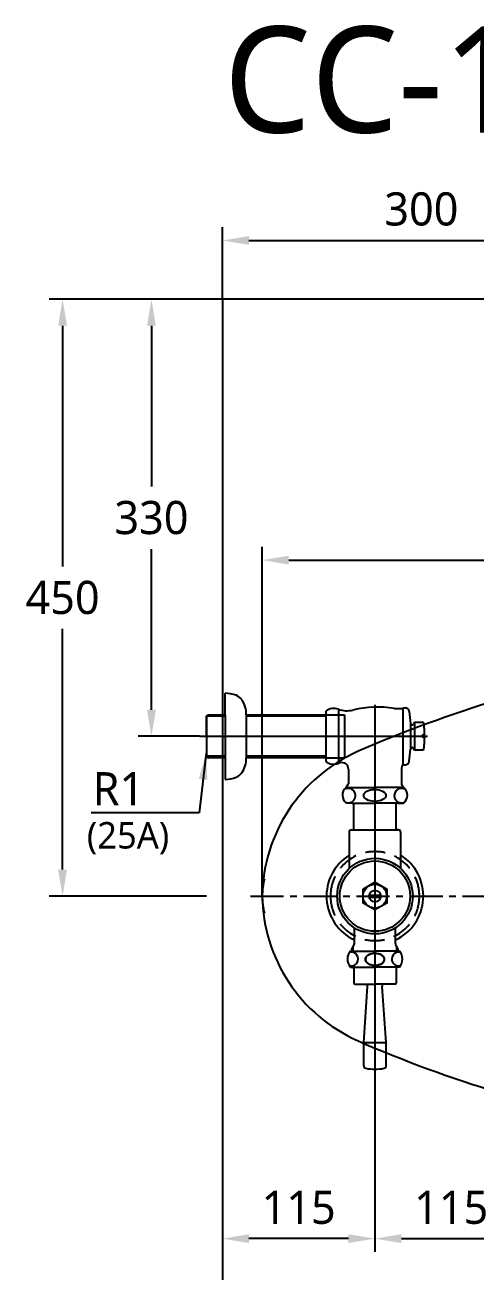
# Model space of a CAD drawing. Extents: x 3814 to 6583, y -1052 to 2311.
# Drawn here: x 3827 to 4166, y 1372 to 2311 of the extents above; entities that cross this region are included whole.
import ezdxf

# ---------------------------------------------------------------- set-up
doc = ezdxf.new("R2010")
doc.units = 0
doc.header["$LTSCALE"] = 20
doc.header["$MEASUREMENT"] = 0
doc.linetypes.add('CENTER', pattern=[2, 1.25, -0.25, 0.25, -0.25])
doc.linetypes.add('HIDDEN', pattern=[0.375, 0.25, -0.125])
doc.layers.get('0').update_dxf_attribs({"linetype": 'CONTINUOUS'})
doc.layers.get('DEFPOINTS').update_dxf_attribs({"linetype": 'CONTINUOUS'})
for name, color, linetype in [('3', 3, 'CONTINUOUS'), ('4', 4, 'CONTINUOUS'), ('6', 6, 'CONTINUOUS')]:
    doc.layers.add(name, color=color, linetype=linetype)
doc.styles.add('GHS', font='iso.shx', dxfattribs={"bigfont": 'whgtxt.shx'})
doc.styles.get("Standard").update_dxf_attribs({"font": 'NanumGothic.ttf'})
doc.dimstyles.get("Standard").update_dxf_attribs({"dimtxt": 2.5, "dimasz": 2, "dimexe": 2, "dimexo": 1, "dimgap": 1.5, "dimtad": 1, "dimdec": 0, "dimlfac": 10, "dimrnd": 0.5, "dimzin": 0, "dimdsep": 46, "dimtxsty": 'Standard', "dimcen": 0, "dimclrt": 2, "dimadec": 0, "dimazin": 0, "dimtfac": 1, "dimtdec": 0, "dimtmove": 0, "dimatfit": 3, "dimfxl": 0, "dimtolj": 1, "dimtzin": 0, "dimarcsym": 0})

# ---------------------------------------------------------------- blocks, each defined once
blk = doc.blocks.new('*D125')
at = {"layer": '3', "color": 3, "lineweight": -2}
for p, q in [((4005.96, 1654.23), (4005.96, 1917.51)), ((4675.94, 1654.23), (4675.94, 1917.51)), ((4025.96, 1907.51), (4655.94, 1907.51))]:
    blk.add_line(p, q, dxfattribs=at)
at = {"layer": '3', "color": 3}
for points in [[(4025.96, 1910.84), (4025.96, 1904.17), (4005.96, 1907.51)], [(4655.94, 1910.84), (4655.94, 1904.17), (4675.94, 1907.51)]]:
    blk.add_solid(points, dxfattribs=at)
at = {"layer": 'DEFPOINTS', "color": 0}
for p in [(4675.94, 1907.51), (4005.96, 1654.23), (4675.94, 1654.23)]:
    blk.add_point(p, dxfattribs=at)
at = {"layer": '3', "color": 2, "insert": (4340.95, 1931.11), "char_height": 25, "attachment_point": 5}
blk.add_mtext('\\A1;670', dxfattribs=at)
blk = doc.blocks.new('*D126')
at = {"layer": '3', "color": 3, "lineweight": -2}
for p, q in [((4091, 1654.23), (4091, 1386.01)), ((4205.96, 1584.23), (4205.96, 1386.01)), ((4111, 1396.01), (4185.96, 1396.01))]:
    blk.add_line(p, q, dxfattribs=at)
at = {"layer": '3', "color": 3}
for points in [[(4111, 1399.34), (4111, 1392.67), (4091, 1396.01)], [(4185.96, 1399.34), (4185.96, 1392.67), (4205.96, 1396.01)]]:
    blk.add_solid(points, dxfattribs=at)
at = {"layer": 'DEFPOINTS', "color": 0}
for p in [(4091, 1654.23), (4205.96, 1584.23), (4205.96, 1396.01)]:
    blk.add_point(p, dxfattribs=at)
at = {"layer": '3', "color": 2, "insert": (4148.48, 1419.47), "char_height": 25, "attachment_point": 5}
blk.add_mtext('\\A1;115', dxfattribs=at)
blk = doc.blocks.new('*D122')
at = {"layer": '3', "color": 3, "lineweight": -2}
for p, q in [((3976, 1654.23), (3976, 1386.01)), ((4091, 1654.23), (4091, 1386.01)), ((4071, 1396.01), (3996, 1396.01))]:
    blk.add_line(p, q, dxfattribs=at)
at = {"layer": '3', "color": 3}
for points in [[(3996, 1399.34), (3996, 1392.67), (3976, 1396.01)], [(4071, 1399.34), (4071, 1392.67), (4091, 1396.01)]]:
    blk.add_solid(points, dxfattribs=at)
at = {"layer": 'DEFPOINTS', "color": 0}
for p in [(3976, 1654.23), (4091, 1654.23), (3976, 1396.01)]:
    blk.add_point(p, dxfattribs=at)
at = {"layer": '3', "color": 2, "insert": (4033.5, 1419.47), "char_height": 25, "attachment_point": 5}
blk.add_mtext('\\A1;115', dxfattribs=at)
blk = doc.blocks.new('*D123')
at = {"layer": '3', "color": 3, "lineweight": -2}
for p, q in [((3976, 2104.23), (3845.5, 2104.23)), ((3855.5, 2084.23), (3855.5, 1902.8)), ((3855.5, 1674.23), (3855.5, 1855.66)), ((3964, 1654.23), (3845.5, 1654.23))]:
    blk.add_line(p, q, dxfattribs=at)
at = {"layer": '3', "color": 3}
for points in [[(3852.17, 2084.23), (3858.83, 2084.23), (3855.5, 2104.23)], [(3852.17, 1674.23), (3858.83, 1674.23), (3855.5, 1654.23)]]:
    blk.add_solid(points, dxfattribs=at)
at = {"layer": 'DEFPOINTS', "color": 0}
for p in [(3976, 2104.23), (3855.5, 1654.23), (3964, 1654.23)]:
    blk.add_point(p, dxfattribs=at)
at = {"layer": '3', "color": 2, "insert": (3855.5, 1879.23), "char_height": 25, "attachment_point": 5}
blk.add_mtext('\\A1;450', dxfattribs=at)
blk = doc.blocks.new('*D132')
at = {"layer": '3', "color": 3, "lineweight": -2}
for p, q in [((3976, 2104.23), (3976, 2158.5)), ((4276, 2123.99), (4276, 2158.5)), ((3996, 2148.5), (4256, 2148.5))]:
    blk.add_line(p, q, dxfattribs=at)
at = {"layer": '3', "color": 3}
for points in [[(3996, 2151.83), (3996, 2145.17), (3976, 2148.5)], [(4256, 2151.83), (4256, 2145.17), (4276, 2148.5)]]:
    blk.add_solid(points, dxfattribs=at)
at = {"layer": 'DEFPOINTS', "color": 0}
for p in [(4276, 2148.5), (4276, 2123.99), (3976, 2104.23)]:
    blk.add_point(p, dxfattribs=at)
at = {"layer": '3', "color": 2, "insert": (4126, 2172.13), "char_height": 25, "attachment_point": 5}
blk.add_mtext('\\A1;300', dxfattribs=at)
blk = doc.blocks.new('*D116')
at = {"layer": '3', "color": 3, "lineweight": -2}
for p, q in [((3976, 2104.23), (3912.5, 2104.23)), ((3922.5, 2084.23), (3922.5, 1963.1)), ((3922.5, 1794.73), (3922.5, 1915.85)), ((3958.83, 1774.73), (3912.5, 1774.73))]:
    blk.add_line(p, q, dxfattribs=at)
at = {"layer": '3', "color": 3}
for points in [[(3919.17, 2084.23), (3925.83, 2084.23), (3922.5, 2104.23)], [(3919.17, 1794.73), (3925.83, 1794.73), (3922.5, 1774.73)]]:
    blk.add_solid(points, dxfattribs=at)
at = {"layer": 'DEFPOINTS', "color": 0}
for p in [(3976, 2104.23), (3922.5, 1774.73), (3958.83, 1774.73)]:
    blk.add_point(p, dxfattribs=at)
at = {"layer": '3', "color": 2, "insert": (3922.5, 1939.48), "char_height": 25, "attachment_point": 5}
blk.add_mtext('\\A1;330', dxfattribs=at)

msp = doc.modelspace()

# ---------------------------------------------------------------- linework, layer by layer
at = {"color": 1, "linetype": 'CENTER'}
msp.add_line((3997.06073, 1654.22805), (4698.51245, 1654.22805), dxfattribs=at)
at = {"color": 7}
for centre, radius, start, end in [((4451.93196, 907.39409), 933.9432, 99.66982177, 113.60976636), ((4127.43651, 1652.23483), 121.49156, 114.07157383, 179.05995052), ((4127.43651, 1656.22127), 121.49156, 180.94004948, 245.92842617), ((4451.93196, 2401.062), 933.9432, 246.39023364, 260.33017823)]:
    msp.add_arc(centre, radius, start, end, dxfattribs=at)
at = {"color": 7, "linetype": 'HIDDEN', "ltscale": 3}
for start, end in [(360, 180), (360, 180), (180, 0), (180, 0)]:
    msp.add_arc((4091, 1654.22805), 33.554, start, end, dxfattribs=at)
at = {"color": 7, "linetype": 'HIDDEN', "ltscale": 20}
msp.add_arc((4055.9613, 1654.22805), 50, 164.89341197, 195.10658803, dxfattribs=at)
at = {"layer": '4'}
for p, q in [((3978, 1790.97805), (3978, 1807.22805)), ((4063.45714, 1795.13956), (4063.45714, 1754.31653)), ((4091, 1798.47881), (4091, 1512.03715)), ((4105.52996, 1795.72805), (4112, 1795.72805)), ((4112, 1796.22805), (4112, 1753.72805)), ((4112, 1796.22805), (4113.7904, 1796.22805)), ((3964, 1789.82805), (3965.15, 1790.97805)), ((3964, 1774.72805), (3964, 1789.82805)), ((3964, 1789.82805), (3964, 1788.72805)), ((3978, 1789.82805), (3964, 1789.82805)), ((3964, 1788.72805), (3964, 1760.72805)), ((3965.15, 1790.97805), (3978, 1790.97805)), ((3978, 1790.97805), (3978, 1758.47805)), ((3993.99844, 1790.97805), (4054, 1790.97805)), ((3993.99844, 1790.97805), (3993.99844, 1758.47805)), ((4054, 1789.82805), (3993.99844, 1789.82805)), ((4054, 1789.82805), (4052.00814, 1790.97805)), ((4054, 1793.72805), (4054, 1774.72805)), ((4054, 1790.97805), (4068, 1790.97805)), ((4068, 1790.97805), (4068, 1758.47805)), ((4116.77492, 1793.53243), (4117.70671, 1784.39615)), ((4120.72427, 1785.12035), (4120.17278, 1783.96718)), ((4127.72427, 1785.12035), (4120.72427, 1785.12035)), ((4120.72427, 1785.12035), (4120.72427, 1764.33574)), ((4117.70671, 1784.39615), (4117.70671, 1765.05995)), ((3958.82716, 1774.72805), (4130.50029, 1774.72805)), ((4054, 1774.72805), (4054, 1755.72805)), ((4126.5, 1775.47805), (4126.5, 1773.97805)), ((4128.5, 1775.47805), (4126.5, 1775.47805)), ((4128.5, 1773.97805), (4126.5, 1773.97805)), ((3964, 1760.72805), (3964, 1759.62805)), ((3964, 1759.62805), (3964, 1760.72805)), ((3964, 1759.62805), (3965.15, 1758.47805)), ((3978, 1759.62805), (3964, 1759.62805)), ((3978, 1758.47805), (3965.15, 1758.47805)), ((3978, 1758.47805), (3978, 1742.22805)), ((4054, 1759.62805), (3993.99844, 1759.62805)), ((4054, 1758.47805), (3993.99844, 1758.47805)), ((4054, 1759.62805), (4052.00814, 1758.47805)), ((4054, 1758.47805), (4068, 1758.47805)), ((4116.77492, 1755.92366), (4117.70671, 1765.05995)), ((4120.72427, 1764.33574), (4120.17278, 1765.48892)), ((4127.72427, 1764.33574), (4120.72427, 1764.33574)), ((4071, 1749.89352), (4071, 1738.83305)), ((4111, 1749.60494), (4111, 1743.73643)), ((4112.5, 1753.22805), (4113.7904, 1753.22805)), ((4069.42265, 1736.101), (4071, 1738.83305)), ((4111, 1743.73643), (4111, 1738.83305)), ((4112.57735, 1736.101), (4111, 1738.83305)), ((4070, 1736.101), (4069.18858, 1736.101)), ((4070, 1736.101), (4091, 1736.101)), ((4070, 1736.101), (4070.9, 1736.101)), ((4112, 1736.101), (4091, 1736.101)), ((4112, 1736.101), (4112.81142, 1736.101)), ((4073.75, 1724.34772), (4069.5, 1724.34772)), ((4073.75, 1724.34772), (4069.5, 1724.34772)), ((4073.75, 1724.34772), (4091, 1724.34772)), ((4073.75, 1724.34772), (4075, 1724.34772)), ((4075, 1704.22805), (4075, 1724.34772)), ((4108.25, 1724.34772), (4091, 1724.34772)), ((4107, 1704.22805), (4107, 1724.34772)), ((4107, 1704.22805), (4107, 1724.34772)), ((4108.25, 1724.34772), (4112.5, 1724.34772)), ((4071.5, 1702.22805), (4071.5, 1675.01266)), ((4073.5, 1704.22805), (4075, 1704.22805)), ((4075, 1704.22805), (4108.5, 1704.22805)), ((4108.5, 1704.22805), (4107, 1704.22805)), ((4110.5, 1675.01266), (4110.5, 1702.22805)), ((4086.67167, 1655.02169), (4095.32833, 1655.02169)), ((4086.67167, 1653.43441), (4095.32833, 1653.43441)), ((4075.5, 1618.496), (4075.5, 1630.31153)), ((4106.5, 1618.496), (4106.5, 1630.31153)), ((4073.5, 1614.22805), (4075.09807, 1616.996)), ((4074.5, 1612.72805), (4074.5, 1615.9601)), ((4108.5, 1614.22805), (4106.90192, 1616.996)), ((4107.5, 1612.72805), (4107.5, 1615.9601)), ((4072.54179, 1612.72805), (4091, 1612.72805)), ((4073.5, 1612.72805), (4073.5, 1614.22805)), ((4074.5, 1614.22805), (4073.5, 1614.22805)), ((4109.4582, 1612.72805), (4091, 1612.72805)), ((4091, 1609.22805), (4091, 1517.14776)), ((4107.5, 1614.22805), (4108.5, 1614.22805)), ((4108.5, 1612.72805), (4108.5, 1614.22805)), ((4072.54179, 1600.72805), (4091, 1600.72805)), ((4075, 1599.72805), (4075, 1588.72805)), ((4109.4582, 1600.72805), (4091, 1600.72805)), ((4107, 1599.72805), (4107, 1588.72805)), ((4076, 1587.72805), (4080.25, 1587.72805)), ((4080.25, 1587.72805), (4091, 1587.72805)), ((4106, 1587.72805), (4091, 1587.72805)), ((4082.5, 1543.77339), (4085.5, 1585.97086)), ((4099.5, 1543.77339), (4096.5, 1585.97086)), ((4082.5, 1543.77339), (4099.5, 1543.77339)), ((4082.5, 1526.38897), (4082.5, 1543.77339)), ((4099.5, 1526.38897), (4099.5, 1543.77339))]:
    msp.add_line(p, q, dxfattribs=at)
msp.add_lwpolyline([(4091, 1664.62569), (4100.00462, 1659.42687), (4100.00462, 1649.02923), (4091, 1643.83041), (4081.99538, 1649.02923), (4081.99538, 1659.42687)], close=True, dxfattribs=at)
for radius in [28.5, 26.5083, 9.00462, 4.40049]:
    msp.add_circle((4091, 1654.22805), radius, dxfattribs=at)
for centre, radius, start, end in [((3976.5, 1777.26557), 30, 70.99286388, 87.13401602), ((3982.65552, 1796.30621), 10, 37.19654919, 68.8073231), ((3974, 1791.22805), 20, 359.2837841, 33.79228837), ((4060.02512, 1785.74695), 10, 69.92787879, 127.05), ((4069.97799, 1812.98553), 19, 249.92787879, 283.58681326), ((4093, 1717.72805), 79, 80.87394109, 103.58681326), ((4113.7904, 1793.22805), 3, 5.82336272, 90), ((4058.5, 1774.72805), 70, 4.42435579, 8.53777862), ((4119, 1784.52805), 1.3, 185.82323164, 334.44131347), ((4058.5, 1774.72805), 70, 0.61385986, 4.42435579), ((4119, 1764.92805), 1.3, 25.55868653, 174.17676836), ((4058.5, 1774.72805), 70, 351.46222138, 355.57564421), ((4058.5, 1774.72805), 70, 355.57564421, 359.38614014), ((3974, 1758.22805), 20, 326.20771163, 0.7162159), ((4060.02512, 1763.70915), 10, 232.95, 290.07212121), ((4069.97799, 1736.47057), 19, 106.50760283, 110.07212121), ((4066, 1749.89352), 5, 0, 106.50760283), ((4120, 1749.60494), 9, 152.73395555, 180), ((4113.7904, 1756.22805), 3, 270, 354.17663728), ((3976.5, 1772.19052), 30, 272.86598398, 289.00713612), ((3982.65552, 1753.14988), 10, 291.1926769, 322.80345081), ((4074, 1730.34772), 7.5, 129.90545365, 233.13010235), ((4071.01996, 1730.01562), 5.43639, 244.15763515, 118.85514633), ((4110.98003, 1730.01562), 5.43639, 61.14485367, 295.84236485), ((4108, 1730.34772), 7.5, 306.86989765, 50.09454635), ((4073.5, 1702.22805), 2, 90, 180), ((4108.5, 1702.22805), 2, 0, 90), ((4091, 1654.22805), 36.5, 122.29283043, 244.87101163), ((4091, 1654.22805), 36.5, 295.12898837, 57.70716957), ((4072.5, 1618.496), 3, 330, 0), ((4109.5, 1618.496), 3, 180, 210), ((4079.25, 1606.72805), 9, 138.1896851, 221.8103149), ((4073.12535, 1606.72586), 5.21717, 261.2454719, 102.942127), ((4108.87464, 1606.72586), 5.21717, 77.057873, 278.7545281), ((4102.75, 1606.72805), 9, 318.1896851, 41.8103149), ((4074, 1599.72805), 1, 0, 90), ((4108, 1599.72805), 1, 90, 180), ((4076, 1588.72805), 1, 180, 270), ((4081.5, 1586.22805), 4, 356.32112985, 22.02431284), ((4100.5, 1586.22805), 4, 157.97568716, 183.67887015), ((4106, 1588.72805), 1, 270, 0), ((4084.5, 1526.38897), 2, 180, 259.17991567), ((4091, 1560.39839), 36.625, 259.17991567, 280.82008433), ((4097.5, 1526.38897), 2, 280.82008433, 0)]:
    msp.add_arc(centre, radius, start, end, dxfattribs=at)
for centre, major_axis, ratio in [((4090.88132, 1730.14051), (-8.37805, 0), 0.538252196), ((4090.94813, 1606.5651), (-7.11382, 0), 0.649573476)]:
    msp.add_ellipse(centre, major_axis=major_axis, ratio=ratio, dxfattribs=at)
at = {"layer": '4', "extrusion": (0, 0, -1)}
msp.add_ellipse((4091.05186, 1606.5651), major_axis=(7.11382, 0), ratio=0.649573476, dxfattribs=at)
at = {"layer": '4'}
msp.add_point((3965.15, 1758.47805), dxfattribs=at)
at = {"layer": '6'}
for p, q in [((5976, 2104.22805), (3976, 2104.22805)), ((3976, 2104.22805), (3976, -811.27483))]:
    msp.add_line(p, q, dxfattribs=at)

# ---------------------------------------------------------------- texts
at = {"insert": (3976.85832, 2309.89171), "char_height": 80, "width": 820.5361204, "attachment_point": 1, "style": 'GHS'}
msp.add_mtext('{\\fNanumGothic|b0|i0|c0|p50;CC-119}', dxfattribs=at)
at = {"layer": '3', "color": 2, "insert": (3878.17399, 1747.69877), "char_height": 25, "attachment_point": 1, "style": 'GHS'}
msp.add_mtext_dynamic_manual_height_columns('{\\fNanumGothic|b0|i0|c129|p50;R1}', width=65.5, gutter_width=125, heights=[0], dxfattribs=at)
at = {"layer": '3', "color": 2, "insert": (3873.81432, 1710.10245), "char_height": 20, "attachment_point": 1}
msp.add_mtext_dynamic_manual_height_columns('(25A)', width=130, gutter_width=125, heights=[0], dxfattribs=at)

# ---------------------------------------------------------------- dimensions: what is measured, and where the dimension line sits
at = {"layer": '3'}
for base, p1, p2, override, picture, middle in [((4276, 2148.5), (3976, 2104.22805), (4276, 2123.98671), {"dimtxt": 25, "dimasz": 20, "dimexe": 10, "dimexo": 0, "dimgap": 10, "dimtih": 1, "dimtoh": 1, "dimdec": 4, "dimlfac": 1, "dimzin": 8, "dimclrd": 3, "dimclre": 3, "dimtdec": 4, "dimarcsym": 1}, '*D132', (4126, 2172.12661)), ((3976, 1396.00585), (4091, 1654.22805), (3976, 1654.22805), {"dimtxt": 25, "dimasz": 20, "dimexe": 10, "dimexo": 0, "dimgap": 10, "dimdec": 4, "dimlfac": 1, "dimzin": 8, "dimclrd": 3, "dimclre": 3, "dimtdec": 4}, '*D122', (4033.5, 1419.47151)), ((4205.9613, 1396.00585), (4091, 1654.22805), (4205.9613, 1584.22805), {"dimtxt": 25, "dimasz": 20, "dimexe": 10, "dimexo": 0, "dimgap": 10, "dimdec": 4, "dimlfac": 1, "dimzin": 8, "dimclrd": 3, "dimclre": 3, "dimtdec": 4}, '*D126', (4148.48065, 1419.47151))]:
    dim = msp.add_linear_dim(base=base, p1=p1, p2=p2, dimstyle='Standard', override=override, dxfattribs=at)
    dim.commit()
    dim.dimension.update_dxf_attribs({"geometry": picture, "text_midpoint": middle})
dim = msp.add_linear_dim(base=(3855.5, 1654.22805), p1=(3976, 2104.22805), p2=(3964, 1654.22805), angle=90, dimstyle='Standard', override={"dimtxt": 25, "dimasz": 20, "dimexe": 10, "dimexo": 0, "dimgap": 10, "dimtih": 1, "dimtoh": 1, "dimdec": 4, "dimlfac": 1, "dimzin": 8, "dimclrd": 3, "dimclre": 3, "dimtdec": 4, "dimarcsym": 1}, dxfattribs=at)
dim.commit()
dim.dimension.update_dxf_attribs({"geometry": '*D123', "text_midpoint": (3855.5, 1879.22805), "dimtype": 160})
dim = msp.add_linear_dim(base=(3922.5, 1774.72805), p1=(3976, 2104.22805), p2=(3958.82716, 1774.72805), angle=90, text='330', dimstyle='Standard', override={"dimtxt": 25, "dimasz": 20, "dimexe": 10, "dimexo": 0, "dimgap": 10, "dimtih": 1, "dimtoh": 1, "dimdec": 4, "dimlfac": 1, "dimzin": 8, "dimclrd": 3, "dimclre": 3, "dimtdec": 4, "dimarcsym": 1}, dxfattribs=at)
dim.commit()
dim.dimension.update_dxf_attribs({"geometry": '*D116', "text_midpoint": (3922.5, 1939.47805), "dimtype": 160})
dim = msp.add_linear_dim(base=(4675.94138, 1907.50585), p1=(4005.9613, 1654.22805), p2=(4675.94138, 1654.22805), dimstyle='Standard', override={"dimtxt": 25, "dimasz": 20, "dimexe": 10, "dimexo": 0, "dimgap": 10, "dimdec": 4, "dimlfac": 1, "dimzin": 8, "dimclrd": 3, "dimclre": 3, "dimtdec": 4}, dxfattribs=at)
dim.commit()
dim.dimension.update_dxf_attribs({"geometry": '*D125', "text_midpoint": (4340.95134, 1907.50585), "dimtype": 160})

# ---------------------------------------------------------------- leaders
msp.add_leader([(3963.71773, 1762.05389), (3958.49576, 1717.08561), (3877, 1717.08561)], dimstyle='Standard', override={"dimtxt": 20, "dimasz": 20, "dimexe": 10, "dimexo": 5, "dimgap": 10, "dimtad": 0, "dimtih": 0, "dimzin": 8, "dimclrd": 3, "dimclre": 3, "dimclrt": 2, "dimtix": 1, "dimtofl": 1, "dimarcsym": 1}, dxfattribs=at)

doc.saveas('drawing.dxf')
